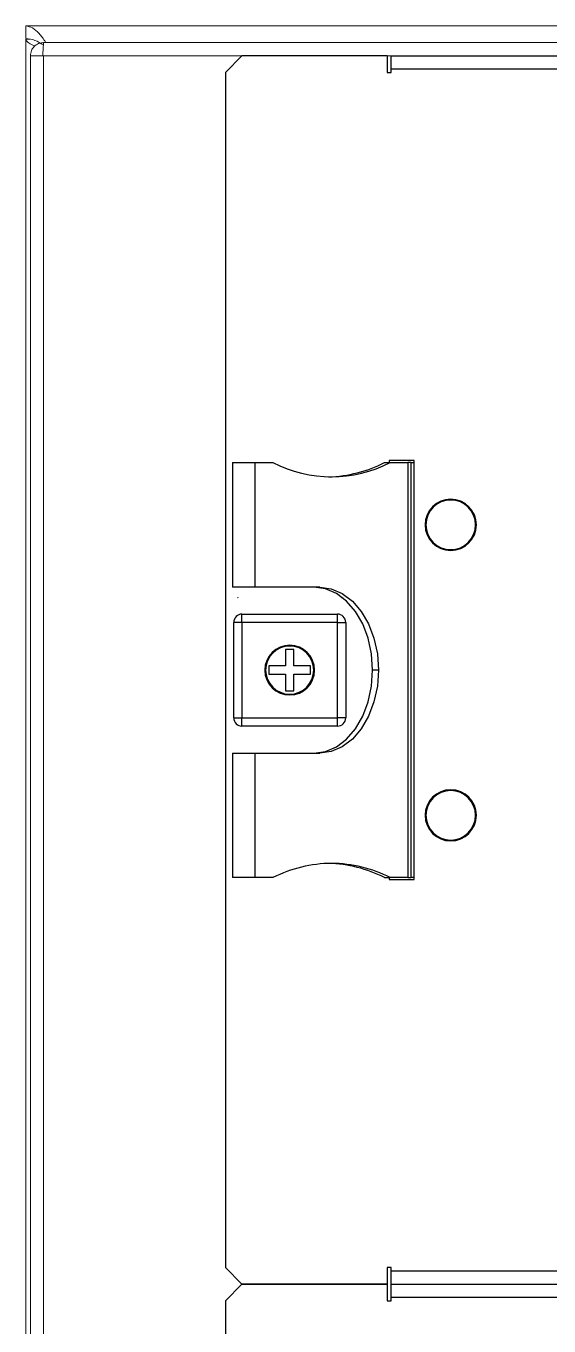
# Model space of a CAD drawing. Header units: millimetres. Extents: x -559267 to 5835, y 0 to 209897.
# Drawn here: x 1472 to 1535, y 3603.6 to 3760.2 of the extents above; entities that cross this region are included whole.
import ezdxf

# ---------------------------------------------------------------- set-up
doc = ezdxf.new("R2010")
doc.units = ezdxf.units.MM

# ---------------------------------------------------------------- blocks, each defined once
blk = doc.blocks.new('A$C33a7f11e')
at = {"color": 7, "linetype": 'Continuous', "lineweight": 25}
for p, q in [((2, 148), (0, 146)), ((19.5, 148), (2, 148)), ((19.5, 148), (19.5, 146)), ((20, 146.4), (20, 148)), ((20, 148), (330, 148)), ((0, 146), (0, 2)), ((19.5, 146), (20, 146)), ((20, 146), (20, 146.4)), ((330, 146.4), (20, 146.4)), ((0.87, 99), (0.87, 84)), ((0.87, 99), (3.6, 99)), ((3.6, 84), (3.6, 99)), ((3.6, 99), (5.73, 99)), ((19.16, 99), (19.87, 99)), ((19.75, 99.25), (19.75, 99)), ((22.75, 99.25), (19.75, 99.25)), ((19.87, 99), (21.99, 99)), ((21.99, 99), (21.99, 49)), ((22.41, 99), (21.99, 99)), ((22.41, 49), (22.41, 99)), ((22.41, 99), (22.75, 99)), ((22.75, 48.75), (22.75, 99.25)), ((24.17, 91.5), (24.07, 91.5)), ((30.16, 91.5), (30.25, 91.5)), ((3.6, 84), (0.87, 84)), ((11.38, 84), (3.6, 84)), ((1.5, 82.73), (1.46, 82.71)), ((1.5, 82.76), (1.5, 82.73)), ((1.54, 82.71), (1.5, 82.73)), ((13.96, 82.71), (14, 82.73)), ((14, 82.76), (14, 82.73)), ((14, 82.73), (14.04, 82.71)), ((2, 79.75), (2, 80.75)), ((2, 80.75), (13.5, 80.75)), ((13.5, 79.75), (13.5, 80.75)), ((1, 68.25), (1, 79.75)), ((2, 79.75), (1, 79.75)), ((2, 79.75), (2, 68.25)), ((13.5, 79.75), (2, 79.75)), ((13.5, 79.75), (14.5, 79.75)), ((13.5, 68.25), (13.5, 79.75)), ((14.5, 79.75), (14.5, 68.25)), ((8.25, 76.5), (7.25, 76.5)), ((7.25, 76.5), (7.25, 74.5)), ((8.25, 74.5), (8.25, 76.5)), ((7.25, 74.5), (5.25, 74.5)), ((5.25, 74.5), (5.25, 73.5)), ((10.25, 74.5), (8.25, 74.5)), ((10.25, 73.5), (10.25, 74.5)), ((18.45, 74), (17.75, 74)), ((5.25, 73.5), (7.25, 73.5)), ((7.25, 73.5), (7.25, 71.5)), ((8.25, 71.5), (8.25, 73.5)), ((8.25, 73.5), (10.25, 73.5)), ((7.25, 71.5), (8.25, 71.5)), ((1, 68.25), (2, 68.25)), ((2, 67.25), (2, 68.25)), ((2, 68.25), (13.5, 68.25)), ((13.5, 67.25), (13.5, 68.25)), ((14.5, 68.25), (13.5, 68.25)), ((13.5, 67.25), (2, 67.25)), ((0.87, 64), (0.87, 49)), ((0.87, 64), (3.6, 64)), ((3.6, 49), (3.6, 64)), ((3.6, 64), (11.38, 64)), ((24.17, 56.5), (24.07, 56.5)), ((30.16, 56.5), (30.25, 56.5)), ((3.6, 49), (0.87, 49)), ((5.73, 49), (3.6, 49)), ((19.16, 49), (19.87, 49)), ((19.75, 49), (19.75, 48.75)), ((19.75, 48.75), (22.75, 48.75)), ((21.99, 49), (19.87, 49)), ((21.99, 49), (22.41, 49)), ((22.75, 49), (22.41, 49)), ((0, 2), (2, 0)), ((20, 2), (19.5, 2)), ((19.5, 2), (19.5, 0)), ((20, 1.6), (20, 2)), ((20, 0), (20, 1.6)), ((20, 1.6), (330, 1.6)), ((2, 0), (19.5, 0)), ((20, 0), (330, 0))]:
    blk.add_line(p, q, dxfattribs=at)
at = {"color": 7, "linetype": 'Continuous', "lineweight": 25, "flags": 128}
for points in [[(17.75, 74), (17.61, 75.95), (17.21, 77.83), (16.55, 79.56), (15.67, 81.07), (14.6, 82.31), (13.38, 83.24), (12.05, 83.81), (10.67, 84)], [(11.38, 84), (12.76, 83.81), (14.09, 83.24), (15.31, 82.31), (16.38, 81.07), (17.26, 79.56), (17.91, 77.83), (18.32, 75.95), (18.45, 74)], [(10.67, 64), (12.05, 64.19), (13.38, 64.76), (14.6, 65.69), (15.67, 66.93), (16.55, 68.44), (17.21, 70.17), (17.61, 72.05), (17.75, 74)], [(18.45, 74), (18.32, 72.05), (17.91, 70.17), (17.26, 68.44), (16.38, 66.93), (15.31, 65.69), (14.09, 64.76), (12.76, 64.19), (11.38, 64)]]:
    blk.add_lwpolyline(points, dxfattribs=at)
at = {"color": 7, "linetype": 'Continuous', "lineweight": 25}
for centre, radius, start, end in [((12.8, 112.79), 15.49, 242.8446, 297.1554), ((12, 113.08), 15.8, 271.6184, 296.9703), ((27.16, 91.5), 3.09, 0, 180), ((27.16, 91.5), 2.99, 0, 180), ((27.16, 91.5), 3.09, 180, 0), ((27.16, 91.5), 2.99, 180, 0), ((2, 79.75), 1, 90, 180), ((13.5, 79.75), 1, 0, 90), ((7.75, 74), 3, 0, 180), ((7.75, 74), 2.9, 0, 180), ((7.75, 74), 3, 180, 0), ((7.75, 74), 2.9, 180, 0), ((2, 68.25), 1, 180, 270), ((13.5, 68.25), 1, 270, 0), ((27.16, 56.5), 3.09, 0, 180), ((27.16, 56.5), 2.99, 0, 180), ((27.16, 56.5), 3.09, 180, 0), ((27.16, 56.5), 2.99, 180, 0), ((12.88, 34.95), 15.76, 90.2938, 116.9834), ((12, 34.92), 15.8, 63.0301, 88.3813), ((12.72, 34.95), 15.76, 63.0166, 89.7062)]:
    blk.add_arc(centre, radius, start, end, dxfattribs=at)
blk = doc.blocks.new('*U206')
blk.add_blockref('A$C33a7f11e', (-12, 536.23))

msp = doc.modelspace()

# ---------------------------------------------------------------- linework, layer by layer
at = {"color": 7, "linetype": 'Continuous', "lineweight": 15}
for p, q in [((1871.99, 3760.22), (1471.99, 3760.22)), ((1471.99, 3760.22), (1471.99, 3758.72)), ((1471.99, 3758.62), (1471.99, 3161.82)), ((1472.47, 3758.62), (1471.99, 3758.62)), ((1867.92, 3758.22), (1474.12, 3758.22)), ((1472.52, 3756.62), (1472.52, 3162.82)), ((1474.12, 3756.62), (1474.02, 3756.62)), ((1474.12, 3162.82), (1474.12, 3756.62)), ((1474.12, 3756.62), (1867.92, 3756.62))]:
    msp.add_line(p, q, dxfattribs=at)
for points, knots in [([(1471.99, 3760.22), (1472.26, 3760.17), (1472.78, 3760.08), (1473.57, 3759.34), (1474.11, 3758.65), (1474.38, 3758.24), (1474.4, 3758.22)], [0, 0, 0, 0, 0.32746, 0.655251, 0.983045, 1, 1, 1, 1]), ([(1471.99, 3758.72), (1472.35, 3758.68), (1473.05, 3758.59), (1473.75, 3758.14), (1474.08, 3757.93)], [0, 0, 0, 0, 0.5186, 1, 1, 1, 1]), ([(1473.07, 3757.8), (1473.06, 3757.8), (1472.75, 3757.92), (1472.34, 3758.14), (1472.02, 3758.41), (1472, 3758.57), (1471.99, 3758.62)], [0, 0, 0, 0, 0.010444, 0.415152, 0.819867, 1, 1, 1, 1]), ([(1472.52, 3756.62), (1472.55, 3756.83), (1472.59, 3757.25), (1472.96, 3757.78), (1473.49, 3758.15), (1473.91, 3758.19), (1474.12, 3758.22)], [0, 0, 0, 0, 0.249999, 0.499997, 0.749995, 1, 1, 1, 1]), ([(1474.12, 3758.22), (1474.11, 3758.19), (1474.1, 3758.15), (1474.07, 3757.78), (1474.05, 3757.25), (1474.03, 3756.83), (1474.02, 3756.62)], [0, 0, 0, 0, 0.25, 0.500004, 0.75, 1, 1, 1, 1]), ([(1474.02, 3756.62), (1473.82, 3756.62), (1473.42, 3756.62), (1472.93, 3756.62), (1472.59, 3756.62), (1472.54, 3756.62), (1472.52, 3756.62)], [0, 0, 0, 0, 0.250002, 0.500002, 0.750002, 1, 1, 1, 1])]:
    msp.add_open_spline(points, degree=3, knots=knots, dxfattribs=at)

# ---------------------------------------------------------------- block references
for p in [(1508.03, 3072.38), (1508.03, 2924.38)]:
    msp.add_blockref('*U206', p)

doc.saveas('drawing.dxf')
